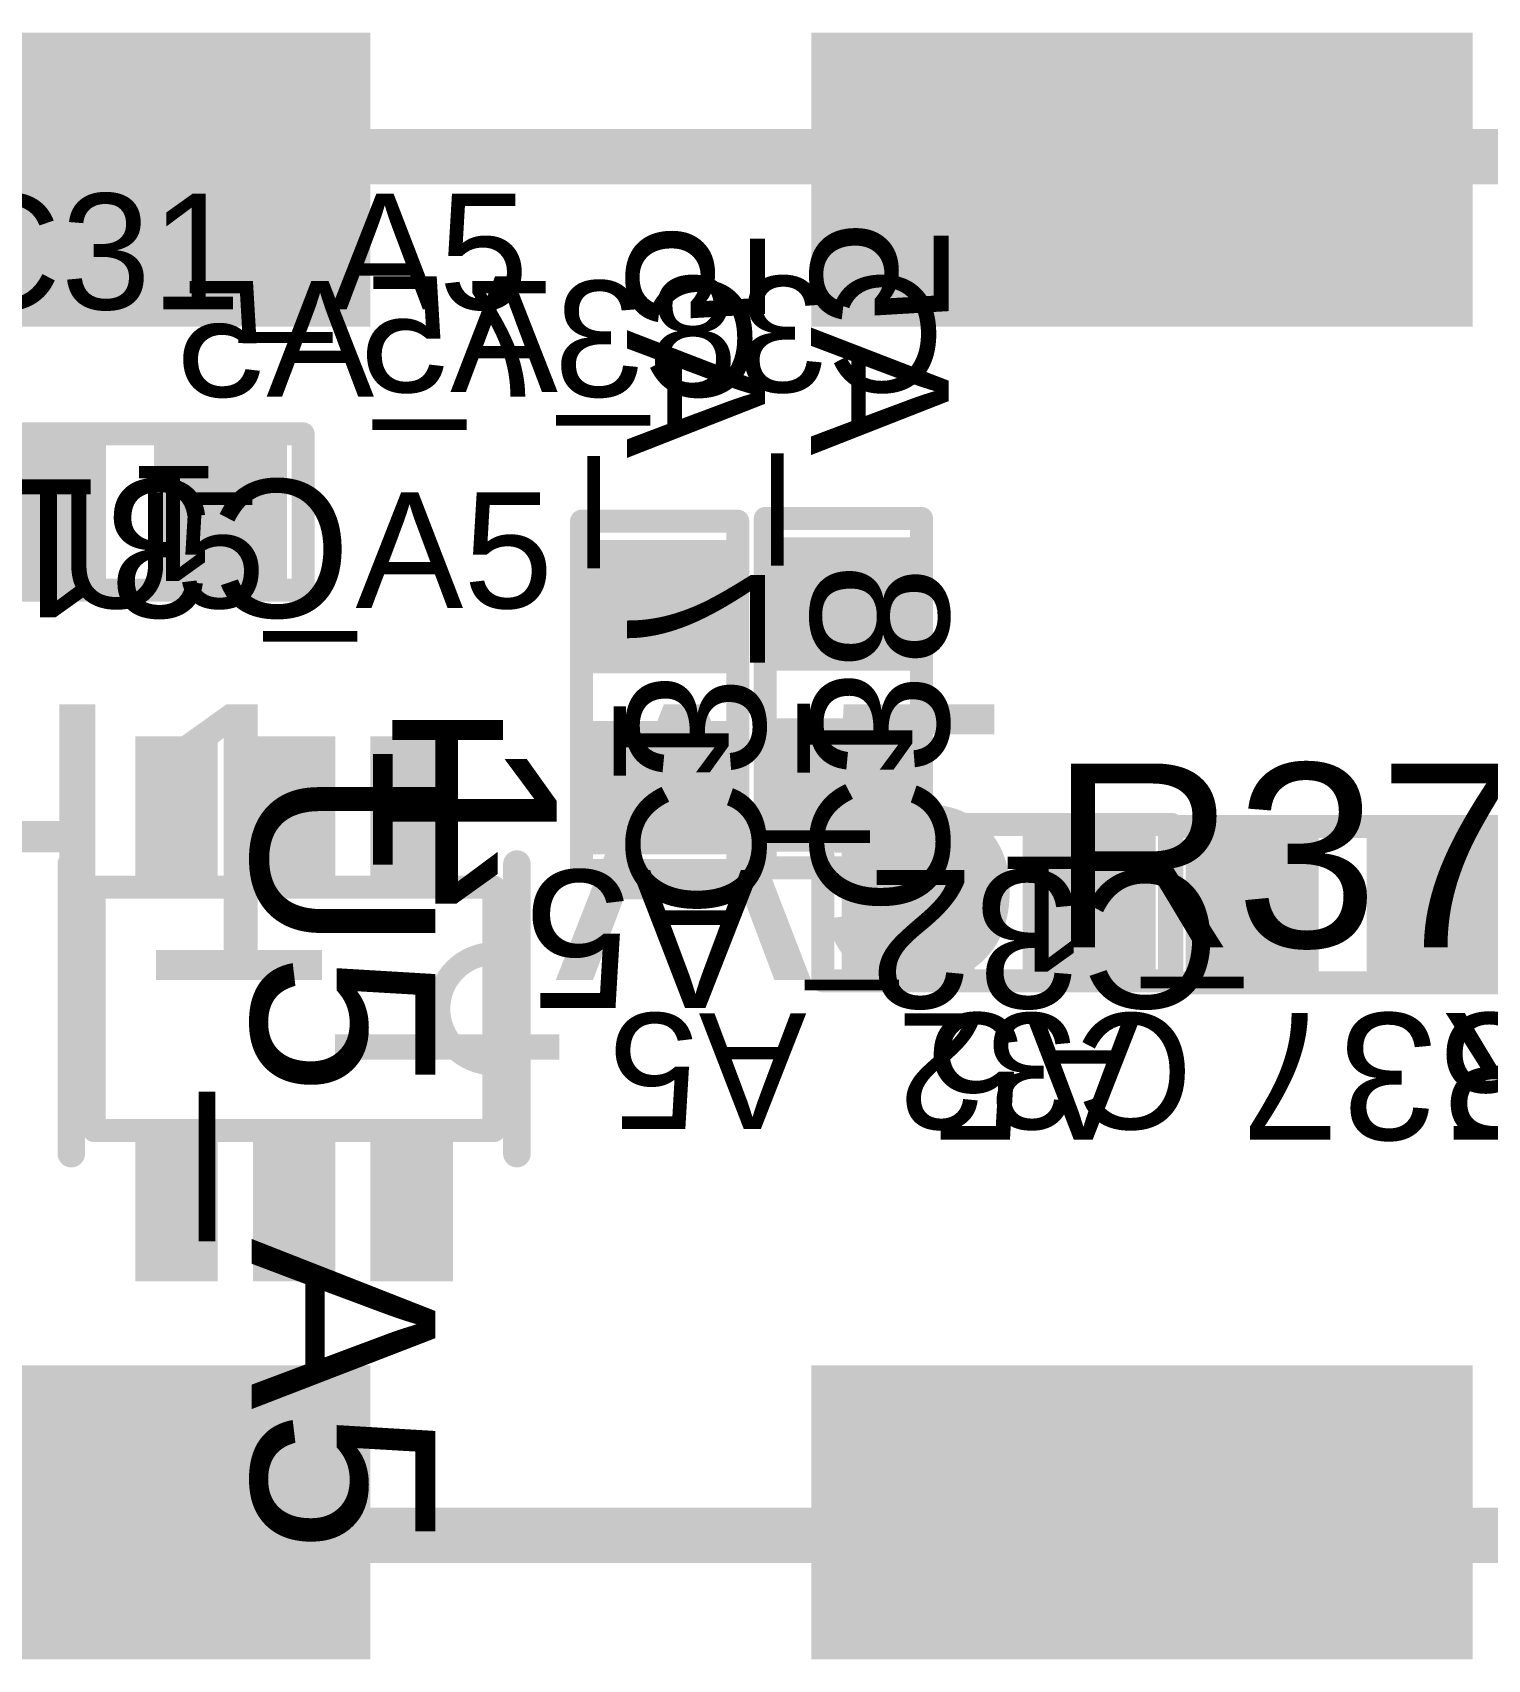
# Model space of a CAD drawing. Header units: inches. Extents: x -0.3 to 12.2, y -3.2 to 4.4.
# Drawn here: x 0.8685 to 1.1852, y 1.493 to 1.847 of the extents above; entities that cross this region are included whole.
import ezdxf

# ---------------------------------------------------------------- set-up
doc = ezdxf.new("R2010")
doc.units = ezdxf.units.IN
doc.header["$MEASUREMENT"] = 0
for name, color, linetype in [('Board Layer Stack Bottom Overlay', 54, 'Continuous'), ('Board Layer Stack Bottom Solder', 6, 'Continuous'), ('Bottom Assembly', 216, 'Continuous'), ('Bottom Layer_L8', 5, 'Continuous'), ('Bottom Paste', 16, 'Continuous'), ('FAB', 56, 'Continuous'), ('Top Assembly', 6, 'Continuous'), ('Top Overlay', 2, 'Continuous'), ('Top Paste', 8, 'Continuous'), ('Top Solder', 216, 'Continuous'), ('TOP_L1', 1, 'Continuous')]:
    doc.layers.add(name, color=color, linetype=linetype)
doc.styles.add('Arial', font='', dxfattribs={"height": 0.2})
doc.styles.get('Arial').set_extended_font_data('Arial')

# ---------------------------------------------------------------- blocks, each defined once
blk = doc.blocks.new('RF_S__20')
at = {"layer": 'Top Paste'}
for points in [[(0.07, 0.175), (0.07, 0.115), (-0.07, 0.115), (-0.07, 0.175)], [(0.31, 0.175), (0.31, 0.115), (0.17, 0.115), (0.17, 0.175)], [(-0.07, -0.175), (-0.07, -0.115), (0.07, -0.115), (0.07, -0.175)], [(0.17, -0.175), (0.17, -0.115), (0.31, -0.115), (0.31, -0.175)]]:
    blk.add_hatch(color=8, dxfattribs=at).paths.add_polyline_path(points)
at = {"layer": 'Top Solder'}
for points in [[(0.072, 0.177), (0.072, 0.113), (-0.072, 0.113), (-0.072, 0.177)], [(0.312, 0.177), (0.312, 0.113), (0.168, 0.113), (0.168, 0.177)], [(-0.072, -0.177), (-0.072, -0.113), (0.072, -0.113), (0.072, -0.177)], [(0.168, -0.177), (0.168, -0.113), (0.312, -0.113), (0.312, -0.177)]]:
    blk.add_hatch(color=216, dxfattribs=at).paths.add_polyline_path(points)
at = {"layer": 'TOP_L1'}
for points in [[(0.07, 0.175), (0.07, 0.115), (-0.07, 0.115), (-0.07, 0.175)], [(0.31, 0.175), (0.31, 0.115), (0.17, 0.115), (0.17, 0.175)], [(-0.07, -0.175), (-0.07, -0.115), (0.07, -0.115), (0.07, -0.175)], [(0.17, -0.175), (0.17, -0.115), (0.31, -0.115), (0.31, -0.175)]]:
    blk.add_hatch(color=1, dxfattribs=at).paths.add_polyline_path(points)
at = {"layer": 'Top Assembly'}
for points in [[(-0.5, 0.15, 0.012, 0.012, 0), (0.5, 0.15, 0.012, 0.012, 0)], [(-0.5, -0.15, 0.012, 0.012, 0), (0.5, -0.15, 0.012, 0.012, 0)]]:
    blk.add_lwpolyline(points, format="xyseb", dxfattribs=at)
at = {"layer": 'Top Assembly', "style": 'Arial'}
blk.add_text('SH1_A5', height=0.06, rotation=360, dxfattribs=at).set_placement((-0.09742, -0.02918))
blk = doc.blocks.new('R0402_174')
at = {"layer": 'Top Paste'}
for points in [[(-0.006, 0.0125), (-0.006, -0.0125), (-0.031, -0.0125), (-0.031, 0.0125)], [(0.0334, 0.0125), (0.0334, -0.0125), (0.0084, -0.0125), (0.0084, 0.0125)]]:
    blk.add_hatch(color=8, dxfattribs=at).paths.add_polyline_path(points)
at = {"layer": 'Top Solder'}
for points in [[(-0.004, 0.0145), (-0.004, -0.0145), (-0.033, -0.0145), (-0.033, 0.0145)], [(0.0354, 0.0145), (0.0354, -0.0145), (0.0064, -0.0145), (0.0064, 0.0145)]]:
    blk.add_hatch(color=216, dxfattribs=at).paths.add_polyline_path(points)
at = {"layer": 'TOP_L1'}
for points in [[(-0.006, 0.0125), (-0.006, -0.0125), (-0.031, -0.0125), (-0.031, 0.0125)], [(0.0334, 0.0125), (0.0334, -0.0125), (0.0084, -0.0125), (0.0084, 0.0125)]]:
    blk.add_hatch(color=1, dxfattribs=at).paths.add_polyline_path(points)
at = {"layer": 'Top Assembly'}
for points in [[(-0.0365, -0.017, 0.005, 0.005, 0), (-0.0365, 0.017, 0.005, 0.005, 0)], [(-0.0365, 0.017, 0.005, 0.005, 0), (0.0395, 0.017, 0.005, 0.005, 0)], [(0.0395, -0.017, 0.005, 0.005, 0), (0.0395, 0.017, 0.005, 0.005, 0)], [(-0.0365, -0.017, 0.005, 0.005, 0), (0.0395, -0.017, 0.005, 0.005, 0)]]:
    blk.add_lwpolyline(points, format="xyseb", dxfattribs=at)
for points in [[(-0.03775, 0.017, 0.0025, 0.0025, 1), (-0.03525, 0.017, 0.0025, 0.0025, 1)], [(-0.03775, 0.017, 0.0025, 0.0025, 1), (-0.03525, 0.017, 0.0025, 0.0025, 1)], [(0.03825, 0.017, 0.0025, 0.0025, 1), (0.04075, 0.017, 0.0025, 0.0025, 1)], [(0.03825, 0.017, 0.0025, 0.0025, 1), (0.04075, 0.017, 0.0025, 0.0025, 1)], [(-0.03775, -0.017, 0.0025, 0.0025, 1), (-0.03525, -0.017, 0.0025, 0.0025, 1)], [(-0.03775, -0.017, 0.0025, 0.0025, 1), (-0.03525, -0.017, 0.0025, 0.0025, 1)], [(0.03825, -0.017, 0.0025, 0.0025, 1), (0.04075, -0.017, 0.0025, 0.0025, 1)], [(0.03825, -0.017, 0.0025, 0.0025, 1), (0.04075, -0.017, 0.0025, 0.0025, 1)]]:
    blk.add_lwpolyline(points, format="xyseb", close=True, dxfattribs=at)
at = {"layer": 'Top Overlay'}
for points in [[(-0.0365, -0.017, 0.005, 0.005, 0), (-0.0365, 0.017, 0.005, 0.005, 0)], [(-0.0365, 0.017, 0.005, 0.005, 0), (0.0365, 0.017, 0.005, 0.005, 0)], [(0.0365, 0.017, 0.005, 0.005, 0), (0.0395, 0.017, 0.005, 0.005, 0)], [(0.0395, -0.017, 0.005, 0.005, 0), (0.0395, 0.017, 0.005, 0.005, 0)], [(-0.0365, -0.017, 0.005, 0.005, 0), (0.0395, -0.017, 0.005, 0.005, 0)]]:
    blk.add_lwpolyline(points, format="xyseb", dxfattribs=at)
for points in [[(-0.03775, 0.017, 0.0025, 0.0025, 1), (-0.03525, 0.017, 0.0025, 0.0025, 1)], [(-0.03775, 0.017, 0.0025, 0.0025, 1), (-0.03525, 0.017, 0.0025, 0.0025, 1)], [(0.03525, 0.017, 0.0025, 0.0025, 1), (0.03775, 0.017, 0.0025, 0.0025, 1)], [(0.03525, 0.017, 0.0025, 0.0025, 1), (0.03775, 0.017, 0.0025, 0.0025, 1)], [(0.03825, 0.017, 0.0025, 0.0025, 1), (0.04075, 0.017, 0.0025, 0.0025, 1)], [(0.03825, 0.017, 0.0025, 0.0025, 1), (0.04075, 0.017, 0.0025, 0.0025, 1)], [(-0.03775, -0.017, 0.0025, 0.0025, 1), (-0.03525, -0.017, 0.0025, 0.0025, 1)], [(-0.03775, -0.017, 0.0025, 0.0025, 1), (-0.03525, -0.017, 0.0025, 0.0025, 1)], [(0.03825, -0.017, 0.0025, 0.0025, 1), (0.04075, -0.017, 0.0025, 0.0025, 1)], [(0.03825, -0.017, 0.0025, 0.0025, 1), (0.04075, -0.017, 0.0025, 0.0025, 1)]]:
    blk.add_lwpolyline(points, format="xyseb", close=True, dxfattribs=at)
at = {"layer": 'Top Assembly', "style": 'Arial'}
blk.add_text('R37_A5', height=0.04, rotation=360, dxfattribs=at).set_placement((-0.06249, -0.0093))
blk = doc.blocks.new('SOT_2815_115_NXP_224')
at = {"layer": 'Top Paste'}
for points in [[(-0.05728, 0.03257), (-0.0265, 0.03257), (-0.0265, 0.01861), (-0.05728, 0.01861)], [(0.0265, 0.03257), (0.05728, 0.03257), (0.05728, 0.01861), (0.0265, 0.01861)], [(-0.05728, 0.00698), (-0.0265, 0.00698), (-0.0265, -0.00698), (-0.05728, -0.00698)], [(0.0265, 0.00698), (0.05728, 0.00698), (0.05728, -0.00698), (0.0265, -0.00698)], [(-0.05728, -0.01861), (-0.0265, -0.01861), (-0.0265, -0.03257), (-0.05728, -0.03257)], [(0.0265, -0.01861), (0.05728, -0.01861), (0.05728, -0.03257), (0.0265, -0.03257)]]:
    blk.add_hatch(color=8, dxfattribs=at).paths.add_polyline_path(points)
at = {"layer": 'Top Solder'}
for points in [[(-0.05928, 0.03457), (-0.0245, 0.03457), (-0.0245, 0.01661), (-0.05928, 0.01661)], [(0.0245, 0.03457), (0.05928, 0.03457), (0.05928, 0.01661), (0.0245, 0.01661)], [(-0.05928, 0.00898), (-0.0245, 0.00898), (-0.0245, -0.00898), (-0.05928, -0.00898)], [(0.0245, 0.00898), (0.05928, 0.00898), (0.05928, -0.00898), (0.0245, -0.00898)], [(-0.05928, -0.01661), (-0.0245, -0.01661), (-0.0245, -0.03457), (-0.05928, -0.03457)], [(0.0245, -0.01661), (0.05928, -0.01661), (0.05928, -0.03457), (0.0245, -0.03457)]]:
    blk.add_hatch(color=216, dxfattribs=at).paths.add_polyline_path(points)
at = {"layer": 'TOP_L1'}
for points in [[(-0.05728, 0.03257), (-0.0265, 0.03257), (-0.0265, 0.01861), (-0.05728, 0.01861)], [(0.0265, 0.03257), (0.05728, 0.03257), (0.05728, 0.01861), (0.0265, 0.01861)], [(-0.05728, 0.00698), (-0.0265, 0.00698), (-0.0265, -0.00698), (-0.05728, -0.00698)], [(0.0265, 0.00698), (0.05728, 0.00698), (0.05728, -0.00698), (0.0265, -0.00698)], [(-0.05728, -0.01861), (-0.0265, -0.01861), (-0.0265, -0.03257), (-0.05728, -0.03257)], [(0.0265, -0.01861), (0.05728, -0.01861), (0.05728, -0.03257), (0.0265, -0.03257)]]:
    blk.add_hatch(color=1, dxfattribs=at).paths.add_polyline_path(points)
at = {"layer": 'Top Assembly'}
for points in [[(-0.0265, -0.0435, 0.005, 0.005, 0), (-0.0265, 0.0435, 0.005, 0.005, 0)], [(0.0265, 0.0435, 0.005, 0.005, 0), (-0.0265, 0.0435, 0.005, 0.005, 0)], [(0.012, 0.0435, 0.005, 0.005, -1), (-0.012, 0.0435, 0.005, 0.005, 0)], [(0.0265, -0.0435, 0.005, 0.005, 0), (0.0265, 0.0435, 0.005, 0.005, 0)], [(-0.0435, 0.01959, 0.005, 0.005, 0), (-0.0435, 0.03159, 0.005, 0.005, 0)], [(-0.0265, 0.03159, 0.005, 0.005, 0), (-0.0435, 0.03159, 0.005, 0.005, 0)], [(-0.0265, 0.01959, 0.005, 0.005, 0), (-0.0265, 0.03159, 0.005, 0.005, 0)], [(0.0435, 0.03159, 0.005, 0.005, 0), (0.0265, 0.03159, 0.005, 0.005, 0)], [(0.0265, 0.01959, 0.005, 0.005, 0), (0.0265, 0.03159, 0.005, 0.005, 0)], [(0.0435, 0.01959, 0.005, 0.005, 0), (0.0435, 0.03159, 0.005, 0.005, 0)], [(-0.0265, 0.01959, 0.005, 0.005, 0), (-0.0435, 0.01959, 0.005, 0.005, 0)], [(0.0435, 0.01959, 0.005, 0.005, 0), (0.0265, 0.01959, 0.005, 0.005, 0)], [(-0.0435, -0.006, 0.005, 0.005, 0), (-0.0435, 0.006, 0.005, 0.005, 0)], [(-0.0265, 0.006, 0.005, 0.005, 0), (-0.0435, 0.006, 0.005, 0.005, 0)], [(-0.0265, -0.006, 0.005, 0.005, 0), (-0.0265, 0.006, 0.005, 0.005, 0)], [(0.0435, 0.006, 0.005, 0.005, 0), (0.0265, 0.006, 0.005, 0.005, 0)], [(0.0265, -0.006, 0.005, 0.005, 0), (0.0265, 0.006, 0.005, 0.005, 0)], [(0.0435, -0.006, 0.005, 0.005, 0), (0.0435, 0.006, 0.005, 0.005, 0)], [(-0.0265, -0.006, 0.005, 0.005, 0), (-0.0435, -0.006, 0.005, 0.005, 0)], [(0.0435, -0.006, 0.005, 0.005, 0), (0.0265, -0.006, 0.005, 0.005, 0)], [(-0.0435, -0.03159, 0.005, 0.005, 0), (-0.0435, -0.01959, 0.005, 0.005, 0)], [(-0.0265, -0.01959, 0.005, 0.005, 0), (-0.0435, -0.01959, 0.005, 0.005, 0)], [(-0.0265, -0.03159, 0.005, 0.005, 0), (-0.0265, -0.01959, 0.005, 0.005, 0)], [(0.0435, -0.01959, 0.005, 0.005, 0), (0.0265, -0.01959, 0.005, 0.005, 0)], [(0.0265, -0.03159, 0.005, 0.005, 0), (0.0265, -0.01959, 0.005, 0.005, 0)], [(0.0435, -0.03159, 0.005, 0.005, 0), (0.0435, -0.01959, 0.005, 0.005, 0)], [(-0.0265, -0.03159, 0.005, 0.005, 0), (-0.0435, -0.03159, 0.005, 0.005, 0)], [(0.0435, -0.03159, 0.005, 0.005, 0), (0.0265, -0.03159, 0.005, 0.005, 0)], [(0.0265, -0.0435, 0.005, 0.005, 0), (-0.0265, -0.0435, 0.005, 0.005, 0)]]:
    blk.add_lwpolyline(points, format="xyseb", dxfattribs=at)
for points in [[(-0.02775, 0.0435, 0.0025, 0.0025, 1), (-0.02525, 0.0435, 0.0025, 0.0025, 1)], [(-0.02775, 0.0435, 0.0025, 0.0025, 1), (-0.02525, 0.0435, 0.0025, 0.0025, 1)], [(-0.01325, 0.0435, 0.0025, 0.0025, 1), (-0.01075, 0.0435, 0.0025, 0.0025, 1)], [(0.01075, 0.0435, 0.0025, 0.0025, 1), (0.01325, 0.0435, 0.0025, 0.0025, 1)], [(0.02525, 0.0435, 0.0025, 0.0025, 1), (0.02775, 0.0435, 0.0025, 0.0025, 1)], [(0.02525, 0.0435, 0.0025, 0.0025, 1), (0.02775, 0.0435, 0.0025, 0.0025, 1)], [(-0.04475, 0.03159, 0.0025, 0.0025, 1), (-0.04225, 0.03159, 0.0025, 0.0025, 1)], [(-0.04475, 0.03159, 0.0025, 0.0025, 1), (-0.04225, 0.03159, 0.0025, 0.0025, 1)], [(-0.02775, 0.03159, 0.0025, 0.0025, 1), (-0.02525, 0.03159, 0.0025, 0.0025, 1)], [(-0.02775, 0.03159, 0.0025, 0.0025, 1), (-0.02525, 0.03159, 0.0025, 0.0025, 1)], [(0.02525, 0.03159, 0.0025, 0.0025, 1), (0.02775, 0.03159, 0.0025, 0.0025, 1)], [(0.02525, 0.03159, 0.0025, 0.0025, 1), (0.02775, 0.03159, 0.0025, 0.0025, 1)], [(0.04225, 0.03159, 0.0025, 0.0025, 1), (0.04475, 0.03159, 0.0025, 0.0025, 1)], [(0.04225, 0.03159, 0.0025, 0.0025, 1), (0.04475, 0.03159, 0.0025, 0.0025, 1)], [(-0.04475, 0.01959, 0.0025, 0.0025, 1), (-0.04225, 0.01959, 0.0025, 0.0025, 1)], [(-0.04475, 0.01959, 0.0025, 0.0025, 1), (-0.04225, 0.01959, 0.0025, 0.0025, 1)], [(-0.02775, 0.01959, 0.0025, 0.0025, 1), (-0.02525, 0.01959, 0.0025, 0.0025, 1)], [(-0.02775, 0.01959, 0.0025, 0.0025, 1), (-0.02525, 0.01959, 0.0025, 0.0025, 1)], [(0.02525, 0.01959, 0.0025, 0.0025, 1), (0.02775, 0.01959, 0.0025, 0.0025, 1)], [(0.02525, 0.01959, 0.0025, 0.0025, 1), (0.02775, 0.01959, 0.0025, 0.0025, 1)], [(0.04225, 0.01959, 0.0025, 0.0025, 1), (0.04475, 0.01959, 0.0025, 0.0025, 1)], [(0.04225, 0.01959, 0.0025, 0.0025, 1), (0.04475, 0.01959, 0.0025, 0.0025, 1)], [(-0.04475, 0.006, 0.0025, 0.0025, 1), (-0.04225, 0.006, 0.0025, 0.0025, 1)], [(-0.04475, 0.006, 0.0025, 0.0025, 1), (-0.04225, 0.006, 0.0025, 0.0025, 1)], [(-0.02775, 0.006, 0.0025, 0.0025, 1), (-0.02525, 0.006, 0.0025, 0.0025, 1)], [(-0.02775, 0.006, 0.0025, 0.0025, 1), (-0.02525, 0.006, 0.0025, 0.0025, 1)], [(0.02525, 0.006, 0.0025, 0.0025, 1), (0.02775, 0.006, 0.0025, 0.0025, 1)], [(0.02525, 0.006, 0.0025, 0.0025, 1), (0.02775, 0.006, 0.0025, 0.0025, 1)], [(0.04225, 0.006, 0.0025, 0.0025, 1), (0.04475, 0.006, 0.0025, 0.0025, 1)], [(0.04225, 0.006, 0.0025, 0.0025, 1), (0.04475, 0.006, 0.0025, 0.0025, 1)], [(-0.04475, -0.006, 0.0025, 0.0025, 1), (-0.04225, -0.006, 0.0025, 0.0025, 1)], [(-0.04475, -0.006, 0.0025, 0.0025, 1), (-0.04225, -0.006, 0.0025, 0.0025, 1)], [(-0.02775, -0.006, 0.0025, 0.0025, 1), (-0.02525, -0.006, 0.0025, 0.0025, 1)], [(-0.02775, -0.006, 0.0025, 0.0025, 1), (-0.02525, -0.006, 0.0025, 0.0025, 1)], [(0.02525, -0.006, 0.0025, 0.0025, 1), (0.02775, -0.006, 0.0025, 0.0025, 1)], [(0.02525, -0.006, 0.0025, 0.0025, 1), (0.02775, -0.006, 0.0025, 0.0025, 1)], [(0.04225, -0.006, 0.0025, 0.0025, 1), (0.04475, -0.006, 0.0025, 0.0025, 1)], [(0.04225, -0.006, 0.0025, 0.0025, 1), (0.04475, -0.006, 0.0025, 0.0025, 1)], [(-0.04475, -0.01959, 0.0025, 0.0025, 1), (-0.04225, -0.01959, 0.0025, 0.0025, 1)], [(-0.04475, -0.01959, 0.0025, 0.0025, 1), (-0.04225, -0.01959, 0.0025, 0.0025, 1)], [(-0.02775, -0.01959, 0.0025, 0.0025, 1), (-0.02525, -0.01959, 0.0025, 0.0025, 1)], [(-0.02775, -0.01959, 0.0025, 0.0025, 1), (-0.02525, -0.01959, 0.0025, 0.0025, 1)], [(0.02525, -0.01959, 0.0025, 0.0025, 1), (0.02775, -0.01959, 0.0025, 0.0025, 1)], [(0.02525, -0.01959, 0.0025, 0.0025, 1), (0.02775, -0.01959, 0.0025, 0.0025, 1)], [(0.04225, -0.01959, 0.0025, 0.0025, 1), (0.04475, -0.01959, 0.0025, 0.0025, 1)], [(0.04225, -0.01959, 0.0025, 0.0025, 1), (0.04475, -0.01959, 0.0025, 0.0025, 1)], [(-0.04475, -0.03159, 0.0025, 0.0025, 1), (-0.04225, -0.03159, 0.0025, 0.0025, 1)], [(-0.04475, -0.03159, 0.0025, 0.0025, 1), (-0.04225, -0.03159, 0.0025, 0.0025, 1)], [(-0.02775, -0.03159, 0.0025, 0.0025, 1), (-0.02525, -0.03159, 0.0025, 0.0025, 1)], [(-0.02775, -0.03159, 0.0025, 0.0025, 1), (-0.02525, -0.03159, 0.0025, 0.0025, 1)], [(0.02525, -0.03159, 0.0025, 0.0025, 1), (0.02775, -0.03159, 0.0025, 0.0025, 1)], [(0.02525, -0.03159, 0.0025, 0.0025, 1), (0.02775, -0.03159, 0.0025, 0.0025, 1)], [(0.04225, -0.03159, 0.0025, 0.0025, 1), (0.04475, -0.03159, 0.0025, 0.0025, 1)], [(0.04225, -0.03159, 0.0025, 0.0025, 1), (0.04475, -0.03159, 0.0025, 0.0025, 1)], [(-0.02775, -0.0435, 0.0025, 0.0025, 1), (-0.02525, -0.0435, 0.0025, 0.0025, 1)], [(-0.02775, -0.0435, 0.0025, 0.0025, 1), (-0.02525, -0.0435, 0.0025, 0.0025, 1)], [(0.02525, -0.0435, 0.0025, 0.0025, 1), (0.02775, -0.0435, 0.0025, 0.0025, 1)], [(0.02525, -0.0435, 0.0025, 0.0025, 1), (0.02775, -0.0435, 0.0025, 0.0025, 1)]]:
    blk.add_lwpolyline(points, format="xyseb", close=True, dxfattribs=at)
at = {"layer": 'Top Overlay'}
for points in [[(0.0315, 0.0485, 0.006, 0.006, 0), (-0.0315, 0.0485, 0.006, 0.006, 0)], [(0.0315, -0.0485, 0.006, 0.006, 0), (-0.0315, -0.0485, 0.006, 0.006, 0)]]:
    blk.add_lwpolyline(points, format="xyseb", dxfattribs=at)
for points in [[(-0.033, 0.0485, 0.003, 0.003, 1), (-0.03, 0.0485, 0.003, 0.003, 1)], [(0.03, 0.0485, 0.003, 0.003, 1), (0.033, 0.0485, 0.003, 0.003, 1)], [(-0.033, -0.0485, 0.003, 0.003, 1), (-0.03, -0.0485, 0.003, 0.003, 1)], [(0.03, -0.0485, 0.003, 0.003, 1), (0.033, -0.0485, 0.003, 0.003, 1)]]:
    blk.add_lwpolyline(points, format="xyseb", close=True, dxfattribs=at)
at = {"layer": 'Top Assembly', "style": 'Arial'}
for s, p in [('1', (-0.05972, 0.01715)), ('U5_A5', (-0.05255, -0.00925))]:
    blk.add_text(s, height=0.04, dxfattribs=at).set_placement(p)
at = {"layer": 'Top Overlay', "style": 'Arial'}
blk.add_text('1', height=0.04, rotation=-90, dxfattribs=at).set_placement((-0.06285, 0.04972))
blk = doc.blocks.new('C0402_B_255')
at = {"layer": 'Board Layer Stack Bottom Solder'}
for points in [[(-0.004, 0.0145), (-0.004, -0.0145), (-0.033, -0.0145), (-0.033, 0.0145)], [(0.0354, 0.0145), (0.0354, -0.0145), (0.0064, -0.0145), (0.0064, 0.0145)]]:
    blk.add_hatch(color=6, dxfattribs=at).paths.add_polyline_path(points)
at = {"layer": 'Bottom Layer_L8'}
for points in [[(-0.006, 0.0125), (-0.006, -0.0125), (-0.031, -0.0125), (-0.031, 0.0125)], [(0.0334, 0.0125), (0.0334, -0.0125), (0.0084, -0.0125), (0.0084, 0.0125)]]:
    blk.add_hatch(color=5, dxfattribs=at).paths.add_polyline_path(points)
at = {"layer": 'Bottom Paste'}
for points in [[(-0.006, 0.0125), (-0.006, -0.0125), (-0.031, -0.0125), (-0.031, 0.0125)], [(0.0334, 0.0125), (0.0334, -0.0125), (0.0084, -0.0125), (0.0084, 0.0125)]]:
    blk.add_hatch(color=16, dxfattribs=at).paths.add_polyline_path(points)
at = {"layer": 'Board Layer Stack Bottom Overlay'}
for points in [[(-0.0365, 0.017, 0.005, 0.005, 0), (0.0395, 0.017, 0.005, 0.005, 0)], [(-0.0365, 0.017, 0.005, 0.005, 0), (-0.0365, -0.017, 0.005, 0.005, 0)], [(0.0395, 0.017, 0.005, 0.005, 0), (0.0395, -0.017, 0.005, 0.005, 0)], [(-0.0365, -0.017, 0.005, 0.005, 0), (0.0365, -0.017, 0.005, 0.005, 0)], [(0.0365, -0.017, 0.005, 0.005, 0), (0.0395, -0.017, 0.005, 0.005, 0)]]:
    blk.add_lwpolyline(points, format="xyseb", dxfattribs=at)
for points in [[(-0.03775, 0.017, 0.0025, 0.0025, 1), (-0.03525, 0.017, 0.0025, 0.0025, 1)], [(-0.03775, 0.017, 0.0025, 0.0025, 1), (-0.03525, 0.017, 0.0025, 0.0025, 1)], [(0.03825, 0.017, 0.0025, 0.0025, 1), (0.04075, 0.017, 0.0025, 0.0025, 1)], [(0.03825, 0.017, 0.0025, 0.0025, 1), (0.04075, 0.017, 0.0025, 0.0025, 1)], [(-0.03775, -0.017, 0.0025, 0.0025, 1), (-0.03525, -0.017, 0.0025, 0.0025, 1)], [(-0.03775, -0.017, 0.0025, 0.0025, 1), (-0.03525, -0.017, 0.0025, 0.0025, 1)], [(0.03525, -0.017, 0.0025, 0.0025, 1), (0.03775, -0.017, 0.0025, 0.0025, 1)], [(0.03525, -0.017, 0.0025, 0.0025, 1), (0.03775, -0.017, 0.0025, 0.0025, 1)], [(0.03825, -0.017, 0.0025, 0.0025, 1), (0.04075, -0.017, 0.0025, 0.0025, 1)], [(0.03825, -0.017, 0.0025, 0.0025, 1), (0.04075, -0.017, 0.0025, 0.0025, 1)]]:
    blk.add_lwpolyline(points, format="xyseb", close=True, dxfattribs=at)
at = {"layer": 'Bottom Assembly'}
for points in [[(-0.0365, 0.017, 0.005, 0.005, 0), (0.0395, 0.017, 0.005, 0.005, 0)], [(-0.0365, 0.017, 0.005, 0.005, 0), (-0.0365, -0.017, 0.005, 0.005, 0)], [(0.0395, 0.017, 0.005, 0.005, 0), (0.0395, -0.017, 0.005, 0.005, 0)], [(-0.0365, -0.017, 0.005, 0.005, 0), (0.0395, -0.017, 0.005, 0.005, 0)]]:
    blk.add_lwpolyline(points, format="xyseb", dxfattribs=at)
for points in [[(-0.03775, 0.017, 0.0025, 0.0025, 1), (-0.03525, 0.017, 0.0025, 0.0025, 1)], [(-0.03775, 0.017, 0.0025, 0.0025, 1), (-0.03525, 0.017, 0.0025, 0.0025, 1)], [(0.03825, 0.017, 0.0025, 0.0025, 1), (0.04075, 0.017, 0.0025, 0.0025, 1)], [(0.03825, 0.017, 0.0025, 0.0025, 1), (0.04075, 0.017, 0.0025, 0.0025, 1)], [(-0.03775, -0.017, 0.0025, 0.0025, 1), (-0.03525, -0.017, 0.0025, 0.0025, 1)], [(-0.03775, -0.017, 0.0025, 0.0025, 1), (-0.03525, -0.017, 0.0025, 0.0025, 1)], [(0.03825, -0.017, 0.0025, 0.0025, 1), (0.04075, -0.017, 0.0025, 0.0025, 1)], [(0.03825, -0.017, 0.0025, 0.0025, 1), (0.04075, -0.017, 0.0025, 0.0025, 1)]]:
    blk.add_lwpolyline(points, format="xyseb", close=True, dxfattribs=at)
at = {"layer": 'Bottom Assembly', "style": 'Arial', "text_generation_flag": 2}
blk.add_text('C38_A5', height=0.03, rotation=180, dxfattribs=at).set_placement((-0.047, 0.00707))
at = {"layer": 'FAB', "style": 'Arial', "text_generation_flag": 2}
blk.add_text('1', height=0.025, rotation=180, dxfattribs=at).set_placement((-0.0185, 0.01))
blk = doc.blocks.new('C0402_B_259')
at = {"layer": 'Board Layer Stack Bottom Solder'}
for points in [[(-0.004, 0.0145), (-0.004, -0.0145), (-0.033, -0.0145), (-0.033, 0.0145)], [(0.0354, 0.0145), (0.0354, -0.0145), (0.0064, -0.0145), (0.0064, 0.0145)]]:
    blk.add_hatch(color=6, dxfattribs=at).paths.add_polyline_path(points)
at = {"layer": 'Bottom Layer_L8'}
for points in [[(-0.006, 0.0125), (-0.006, -0.0125), (-0.031, -0.0125), (-0.031, 0.0125)], [(0.0334, 0.0125), (0.0334, -0.0125), (0.0084, -0.0125), (0.0084, 0.0125)]]:
    blk.add_hatch(color=5, dxfattribs=at).paths.add_polyline_path(points)
at = {"layer": 'Bottom Paste'}
for points in [[(-0.006, 0.0125), (-0.006, -0.0125), (-0.031, -0.0125), (-0.031, 0.0125)], [(0.0334, 0.0125), (0.0334, -0.0125), (0.0084, -0.0125), (0.0084, 0.0125)]]:
    blk.add_hatch(color=16, dxfattribs=at).paths.add_polyline_path(points)
at = {"layer": 'Board Layer Stack Bottom Overlay'}
for points in [[(-0.0365, 0.017, 0.005, 0.005, 0), (0.0395, 0.017, 0.005, 0.005, 0)], [(-0.0365, 0.017, 0.005, 0.005, 0), (-0.0365, -0.017, 0.005, 0.005, 0)], [(0.0395, 0.017, 0.005, 0.005, 0), (0.0395, -0.017, 0.005, 0.005, 0)], [(-0.0365, -0.017, 0.005, 0.005, 0), (0.0365, -0.017, 0.005, 0.005, 0)], [(0.0365, -0.017, 0.005, 0.005, 0), (0.0395, -0.017, 0.005, 0.005, 0)]]:
    blk.add_lwpolyline(points, format="xyseb", dxfattribs=at)
for points in [[(-0.03775, 0.017, 0.0025, 0.0025, 1), (-0.03525, 0.017, 0.0025, 0.0025, 1)], [(-0.03775, 0.017, 0.0025, 0.0025, 1), (-0.03525, 0.017, 0.0025, 0.0025, 1)], [(0.03825, 0.017, 0.0025, 0.0025, 1), (0.04075, 0.017, 0.0025, 0.0025, 1)], [(0.03825, 0.017, 0.0025, 0.0025, 1), (0.04075, 0.017, 0.0025, 0.0025, 1)], [(-0.03775, -0.017, 0.0025, 0.0025, 1), (-0.03525, -0.017, 0.0025, 0.0025, 1)], [(-0.03775, -0.017, 0.0025, 0.0025, 1), (-0.03525, -0.017, 0.0025, 0.0025, 1)], [(0.03525, -0.017, 0.0025, 0.0025, 1), (0.03775, -0.017, 0.0025, 0.0025, 1)], [(0.03525, -0.017, 0.0025, 0.0025, 1), (0.03775, -0.017, 0.0025, 0.0025, 1)], [(0.03825, -0.017, 0.0025, 0.0025, 1), (0.04075, -0.017, 0.0025, 0.0025, 1)], [(0.03825, -0.017, 0.0025, 0.0025, 1), (0.04075, -0.017, 0.0025, 0.0025, 1)]]:
    blk.add_lwpolyline(points, format="xyseb", close=True, dxfattribs=at)
at = {"layer": 'Bottom Assembly'}
for points in [[(-0.0365, 0.017, 0.005, 0.005, 0), (0.0395, 0.017, 0.005, 0.005, 0)], [(-0.0365, 0.017, 0.005, 0.005, 0), (-0.0365, -0.017, 0.005, 0.005, 0)], [(0.0395, 0.017, 0.005, 0.005, 0), (0.0395, -0.017, 0.005, 0.005, 0)], [(-0.0365, -0.017, 0.005, 0.005, 0), (0.0395, -0.017, 0.005, 0.005, 0)]]:
    blk.add_lwpolyline(points, format="xyseb", dxfattribs=at)
for points in [[(-0.03775, 0.017, 0.0025, 0.0025, 1), (-0.03525, 0.017, 0.0025, 0.0025, 1)], [(-0.03775, 0.017, 0.0025, 0.0025, 1), (-0.03525, 0.017, 0.0025, 0.0025, 1)], [(0.03825, 0.017, 0.0025, 0.0025, 1), (0.04075, 0.017, 0.0025, 0.0025, 1)], [(0.03825, 0.017, 0.0025, 0.0025, 1), (0.04075, 0.017, 0.0025, 0.0025, 1)], [(-0.03775, -0.017, 0.0025, 0.0025, 1), (-0.03525, -0.017, 0.0025, 0.0025, 1)], [(-0.03775, -0.017, 0.0025, 0.0025, 1), (-0.03525, -0.017, 0.0025, 0.0025, 1)], [(0.03825, -0.017, 0.0025, 0.0025, 1), (0.04075, -0.017, 0.0025, 0.0025, 1)], [(0.03825, -0.017, 0.0025, 0.0025, 1), (0.04075, -0.017, 0.0025, 0.0025, 1)]]:
    blk.add_lwpolyline(points, format="xyseb", close=True, dxfattribs=at)
at = {"layer": 'Bottom Assembly', "style": 'Arial', "text_generation_flag": 2}
blk.add_text('C37_A5', height=0.03, rotation=180, dxfattribs=at).set_placement((-0.047, 0.00707))
at = {"layer": 'FAB', "style": 'Arial', "text_generation_flag": 2}
blk.add_text('1', height=0.025, rotation=180, dxfattribs=at).set_placement((-0.0185, 0.01))
blk = doc.blocks.new('C0402_263')
at = {"layer": 'Top Paste'}
for points in [[(-0.031, -0.0125), (-0.031, 0.0125), (-0.006, 0.0125), (-0.006, -0.0125)], [(0.0084, -0.0125), (0.0084, 0.0125), (0.0334, 0.0125), (0.0334, -0.0125)]]:
    blk.add_hatch(color=8, dxfattribs=at).paths.add_polyline_path(points)
at = {"layer": 'Top Solder'}
for points in [[(-0.033, -0.0145), (-0.033, 0.0145), (-0.004, 0.0145), (-0.004, -0.0145)], [(0.0064, -0.0145), (0.0064, 0.0145), (0.0354, 0.0145), (0.0354, -0.0145)]]:
    blk.add_hatch(color=216, dxfattribs=at).paths.add_polyline_path(points)
at = {"layer": 'TOP_L1'}
for points in [[(-0.031, -0.0125), (-0.031, 0.0125), (-0.006, 0.0125), (-0.006, -0.0125)], [(0.0084, -0.0125), (0.0084, 0.0125), (0.0334, 0.0125), (0.0334, -0.0125)]]:
    blk.add_hatch(color=1, dxfattribs=at).paths.add_polyline_path(points)
at = {"layer": 'Top Assembly'}
for points in [[(0.0395, 0.017, 0.005, 0.005, 0), (-0.0365, 0.017, 0.005, 0.005, 0)], [(-0.0365, 0.017, 0.005, 0.005, 0), (-0.0365, -0.017, 0.005, 0.005, 0)], [(0.0395, 0.017, 0.005, 0.005, 0), (0.0395, -0.017, 0.005, 0.005, 0)], [(0.0395, -0.017, 0.005, 0.005, 0), (-0.0365, -0.017, 0.005, 0.005, 0)]]:
    blk.add_lwpolyline(points, format="xyseb", dxfattribs=at)
for points in [[(-0.03775, 0.017, 0.0025, 0.0025, 1), (-0.03525, 0.017, 0.0025, 0.0025, 1)], [(-0.03775, 0.017, 0.0025, 0.0025, 1), (-0.03525, 0.017, 0.0025, 0.0025, 1)], [(0.03825, 0.017, 0.0025, 0.0025, 1), (0.04075, 0.017, 0.0025, 0.0025, 1)], [(0.03825, 0.017, 0.0025, 0.0025, 1), (0.04075, 0.017, 0.0025, 0.0025, 1)], [(-0.03775, -0.017, 0.0025, 0.0025, 1), (-0.03525, -0.017, 0.0025, 0.0025, 1)], [(-0.03775, -0.017, 0.0025, 0.0025, 1), (-0.03525, -0.017, 0.0025, 0.0025, 1)], [(0.03825, -0.017, 0.0025, 0.0025, 1), (0.04075, -0.017, 0.0025, 0.0025, 1)], [(0.03825, -0.017, 0.0025, 0.0025, 1), (0.04075, -0.017, 0.0025, 0.0025, 1)]]:
    blk.add_lwpolyline(points, format="xyseb", close=True, dxfattribs=at)
at = {"layer": 'Top Overlay'}
for points in [[(-0.0365, 0.017, 0.005, 0.005, 0), (-0.0365, -0.017, 0.005, 0.005, 0)], [(0.0365, 0.017, 0.005, 0.005, 0), (-0.0365, 0.017, 0.005, 0.005, 0)], [(0.0395, 0.017, 0.005, 0.005, 0), (0.0365, 0.017, 0.005, 0.005, 0)], [(0.0395, 0.017, 0.005, 0.005, 0), (0.0395, -0.017, 0.005, 0.005, 0)], [(0.0395, -0.017, 0.005, 0.005, 0), (-0.0365, -0.017, 0.005, 0.005, 0)]]:
    blk.add_lwpolyline(points, format="xyseb", dxfattribs=at)
for points in [[(-0.03775, 0.017, 0.0025, 0.0025, 1), (-0.03525, 0.017, 0.0025, 0.0025, 1)], [(-0.03775, 0.017, 0.0025, 0.0025, 1), (-0.03525, 0.017, 0.0025, 0.0025, 1)], [(0.03525, 0.017, 0.0025, 0.0025, 1), (0.03775, 0.017, 0.0025, 0.0025, 1)], [(0.03525, 0.017, 0.0025, 0.0025, 1), (0.03775, 0.017, 0.0025, 0.0025, 1)], [(0.03825, 0.017, 0.0025, 0.0025, 1), (0.04075, 0.017, 0.0025, 0.0025, 1)], [(0.03825, 0.017, 0.0025, 0.0025, 1), (0.04075, 0.017, 0.0025, 0.0025, 1)], [(-0.03775, -0.017, 0.0025, 0.0025, 1), (-0.03525, -0.017, 0.0025, 0.0025, 1)], [(-0.03775, -0.017, 0.0025, 0.0025, 1), (-0.03525, -0.017, 0.0025, 0.0025, 1)], [(0.03825, -0.017, 0.0025, 0.0025, 1), (0.04075, -0.017, 0.0025, 0.0025, 1)], [(0.03825, -0.017, 0.0025, 0.0025, 1), (0.04075, -0.017, 0.0025, 0.0025, 1)]]:
    blk.add_lwpolyline(points, format="xyseb", close=True, dxfattribs=at)
at = {"layer": 'FAB', "style": 'Arial'}
blk.add_text('1', height=0.025, dxfattribs=at).set_placement((-0.0185, -0.01))
at = {"layer": 'Top Assembly', "style": 'Arial'}
blk.add_text('C32_A5', height=0.03, dxfattribs=at).set_placement((-0.047, -0.00707))
blk = doc.blocks.new('C0402_267')
at = {"layer": 'Top Paste'}
for points in [[(-0.031, -0.0125), (-0.031, 0.0125), (-0.006, 0.0125), (-0.006, -0.0125)], [(0.0084, -0.0125), (0.0084, 0.0125), (0.0334, 0.0125), (0.0334, -0.0125)]]:
    blk.add_hatch(color=8, dxfattribs=at).paths.add_polyline_path(points)
at = {"layer": 'Top Solder'}
for points in [[(-0.033, -0.0145), (-0.033, 0.0145), (-0.004, 0.0145), (-0.004, -0.0145)], [(0.0064, -0.0145), (0.0064, 0.0145), (0.0354, 0.0145), (0.0354, -0.0145)]]:
    blk.add_hatch(color=216, dxfattribs=at).paths.add_polyline_path(points)
at = {"layer": 'TOP_L1'}
for points in [[(-0.031, -0.0125), (-0.031, 0.0125), (-0.006, 0.0125), (-0.006, -0.0125)], [(0.0084, -0.0125), (0.0084, 0.0125), (0.0334, 0.0125), (0.0334, -0.0125)]]:
    blk.add_hatch(color=1, dxfattribs=at).paths.add_polyline_path(points)
at = {"layer": 'Top Assembly'}
for points in [[(0.0395, 0.017, 0.005, 0.005, 0), (-0.0365, 0.017, 0.005, 0.005, 0)], [(-0.0365, 0.017, 0.005, 0.005, 0), (-0.0365, -0.017, 0.005, 0.005, 0)], [(0.0395, 0.017, 0.005, 0.005, 0), (0.0395, -0.017, 0.005, 0.005, 0)], [(0.0395, -0.017, 0.005, 0.005, 0), (-0.0365, -0.017, 0.005, 0.005, 0)]]:
    blk.add_lwpolyline(points, format="xyseb", dxfattribs=at)
for points in [[(-0.03775, 0.017, 0.0025, 0.0025, 1), (-0.03525, 0.017, 0.0025, 0.0025, 1)], [(-0.03775, 0.017, 0.0025, 0.0025, 1), (-0.03525, 0.017, 0.0025, 0.0025, 1)], [(0.03825, 0.017, 0.0025, 0.0025, 1), (0.04075, 0.017, 0.0025, 0.0025, 1)], [(0.03825, 0.017, 0.0025, 0.0025, 1), (0.04075, 0.017, 0.0025, 0.0025, 1)], [(-0.03775, -0.017, 0.0025, 0.0025, 1), (-0.03525, -0.017, 0.0025, 0.0025, 1)], [(-0.03775, -0.017, 0.0025, 0.0025, 1), (-0.03525, -0.017, 0.0025, 0.0025, 1)], [(0.03825, -0.017, 0.0025, 0.0025, 1), (0.04075, -0.017, 0.0025, 0.0025, 1)], [(0.03825, -0.017, 0.0025, 0.0025, 1), (0.04075, -0.017, 0.0025, 0.0025, 1)]]:
    blk.add_lwpolyline(points, format="xyseb", close=True, dxfattribs=at)
at = {"layer": 'Top Overlay'}
for points in [[(-0.0365, 0.017, 0.005, 0.005, 0), (-0.0365, -0.017, 0.005, 0.005, 0)], [(0.0365, 0.017, 0.005, 0.005, 0), (-0.0365, 0.017, 0.005, 0.005, 0)], [(0.0395, 0.017, 0.005, 0.005, 0), (0.0365, 0.017, 0.005, 0.005, 0)], [(0.0395, 0.017, 0.005, 0.005, 0), (0.0395, -0.017, 0.005, 0.005, 0)], [(0.0395, -0.017, 0.005, 0.005, 0), (-0.0365, -0.017, 0.005, 0.005, 0)]]:
    blk.add_lwpolyline(points, format="xyseb", dxfattribs=at)
for points in [[(-0.03775, 0.017, 0.0025, 0.0025, 1), (-0.03525, 0.017, 0.0025, 0.0025, 1)], [(-0.03775, 0.017, 0.0025, 0.0025, 1), (-0.03525, 0.017, 0.0025, 0.0025, 1)], [(0.03525, 0.017, 0.0025, 0.0025, 1), (0.03775, 0.017, 0.0025, 0.0025, 1)], [(0.03525, 0.017, 0.0025, 0.0025, 1), (0.03775, 0.017, 0.0025, 0.0025, 1)], [(0.03825, 0.017, 0.0025, 0.0025, 1), (0.04075, 0.017, 0.0025, 0.0025, 1)], [(0.03825, 0.017, 0.0025, 0.0025, 1), (0.04075, 0.017, 0.0025, 0.0025, 1)], [(-0.03775, -0.017, 0.0025, 0.0025, 1), (-0.03525, -0.017, 0.0025, 0.0025, 1)], [(-0.03775, -0.017, 0.0025, 0.0025, 1), (-0.03525, -0.017, 0.0025, 0.0025, 1)], [(0.03825, -0.017, 0.0025, 0.0025, 1), (0.04075, -0.017, 0.0025, 0.0025, 1)], [(0.03825, -0.017, 0.0025, 0.0025, 1), (0.04075, -0.017, 0.0025, 0.0025, 1)]]:
    blk.add_lwpolyline(points, format="xyseb", close=True, dxfattribs=at)
at = {"layer": 'FAB', "style": 'Arial'}
blk.add_text('1', height=0.025, dxfattribs=at).set_placement((-0.0185, -0.01))
at = {"layer": 'Top Assembly', "style": 'Arial'}
blk.add_text('C31_A5', height=0.03, dxfattribs=at).set_placement((-0.047, -0.00707))

msp = doc.modelspace()

# ---------------------------------------------------------------- block references
for name, p in [('RF_S__20', (0.87, 1.67)), ('R0402_174', (1.15249, 1.65725))]:
    msp.add_blockref(name, p)
for name, p, rotation in [('C0402_B_259', (1.005, 1.70118), 90), ('C0402_B_255', (1.045, 1.70178), 90), ('C0402_267', (0.8909, 1.74268), 180), ('SOT_2815_115_NXP_224', (0.92543, 1.63457), 270), ('C0402_263', (1.08, 1.65768), 180)]:
    msp.add_blockref(name, p, dxfattribs=dict(rotation=rotation))

# ---------------------------------------------------------------- texts
at = {"layer": 'Board Layer Stack Bottom Overlay', "style": 'Arial', "text_generation_flag": 2}
for s, p in [('C37_A5', (1.02701, 1.76776)), ('C38_A5', (1.06701, 1.76876))]:
    msp.add_text(s, height=0.025197, dxfattribs=at).set_placement(p)
at = {"layer": 'Top Overlay', "style": 'Arial'}
for s, p in [('C31_A5', (0.84926, 1.78676)), ('U5_A5', (0.87422, 1.72176))]:
    msp.add_text(s, height=0.025197, dxfattribs=at).set_placement(p)
for s, height, p in [('C32_A5', 0.025197, (1.12113, 1.63362)), ('R37_A5', 0.027559, (1.20216, 1.63363)), ('R36_A5', 0.027559, (1.31378, 1.63365))]:
    msp.add_text(s, height=height, rotation=180, dxfattribs=at).set_placement(p)

doc.saveas('drawing.dxf')
